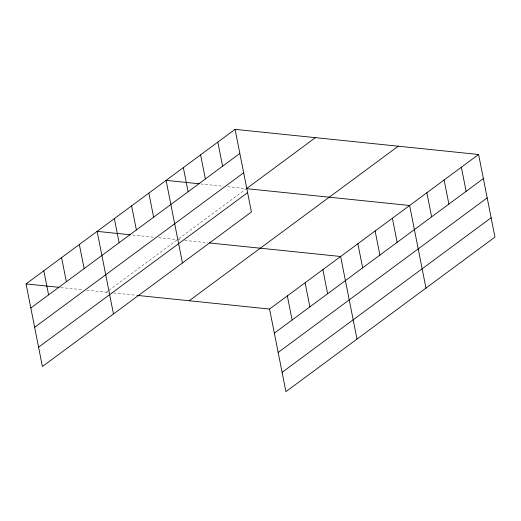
<?xml version="1.0" encoding="UTF-8"?>
<svg xmlns="http://www.w3.org/2000/svg" width="521" height="521" viewBox="0 0 521 521"><rect width="100%" height="100%" fill="white"/><g stroke="black" fill="none" stroke-linecap="round" stroke-linejoin="round"><path stroke-width="0.39" stroke-dasharray="2.6 1.95" d="M106.414 292.209L108.316 290.803M108.948 290.334L176.847 240.129M178.755 238.716L245.821 189.13M200.761 183.939L223.613 186.297M227.553 186.7L245.671 188.576M132.575 235.023L154.633 237.302M158.573 237.706L176.691 239.575M177.479 239.66L181.458 240.07M184.642 240.396L207.736 242.779M60.716 287.494L82.774 289.767M86.714 290.177L108.003 292.372M113.578 292.945L136.665 295.329"/><path stroke-width="0.78" d="M235.075 129.358L251.428 211.956L42.403 366.51L26.05 283.912L235.075 129.358L478.597 154.49L494.95 237.088L285.925 391.642L269.572 309.044L478.597 154.49M30.824 308.015L239.849 153.454M34.647 327.318L243.672 172.764M315.439 137.648L246.459 188.654L409.617 205.495L425.97 288.087M38.58 347.207L247.605 192.653M189.208 300.754L398.233 146.193M274.339 333.14L483.364 178.586M278.162 352.45L487.187 197.889M282.102 372.339L491.127 217.778M199.185 183.776L166.095 180.364L182.454 262.962M130.211 234.782L97.121 231.363L113.474 313.961M209.325 242.942L340.636 256.495L356.996 339.093M26.05 283.912L59.14 287.332M137.459 295.414L269.572 309.044M461.352 167.241L466.119 191.337M444.107 179.992L448.881 204.089M426.862 192.744L431.635 216.84M392.372 218.24L397.145 242.343M375.127 230.992L379.9 255.095M357.881 243.743L362.655 267.846M322.87 269.631L327.644 293.733M305.104 282.773L309.878 306.869M287.338 295.908L292.112 320.005M217.83 142.109L222.604 166.206M200.585 154.861L205.359 178.957M183.34 167.612L188.114 191.708M148.85 193.115L153.623 217.211M131.611 205.867L136.378 229.963M114.366 218.612L119.133 242.714M79.348 244.505L84.122 268.602M61.582 257.641L66.356 281.737M43.816 270.777L48.59 294.873"/></g></svg>
